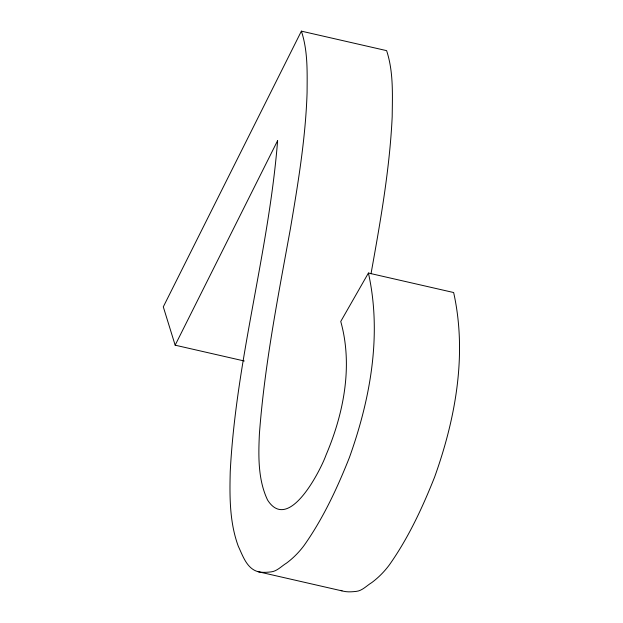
<?xml version="1.0" encoding="UTF-8"?>
<svg xmlns="http://www.w3.org/2000/svg" width="623" height="623" viewBox="0 0 623 623"><rect width="100%" height="100%" fill="white"/><g stroke="black" fill="none" stroke-linecap="round" stroke-linejoin="round"><path stroke-width="0.93" d="M371.012 273.777C380.357 221.796 389.679 169.549 392.186 116.711C392.42 94.634 393.604 71.91 386.61 50.642L301.384 31.15L163.296 306.851L175.156 345.181L244.286 360.997M175.156 345.181L277.624 140.611C268.778 251.778 236.024 359.93 230.245 471.502C229.583 496.523 229.513 522.495 238.313 546.285C242.806 555.693 246.724 568.659 258.117 571.704L343.343 591.196C347.579 592.224 351.995 591.85 356.278 591.383C362.313 590.768 366.729 585.597 371.783 582.583C378.473 577.583 384.399 571.595 389.367 564.882C408.377 537.953 422.363 507.807 434.535 477.273C455.584 418.625 467.328 354.246 453.645 292.53L368.419 273.038L340.75 321.46C353.14 365.81 343.709 413.594 325.969 455.187C321.024 469.181 289.002 533.631 267.586 500.067C257.906 479.671 258.374 456.075 259.394 433.951C264.573 364.876 278.045 296.782 290.396 228.727C298.028 183.621 305.62 138.283 307.084 92.484C307.201 71.972 307.933 50.891 301.384 31.15M258.117 571.704C262.353 572.732 266.769 572.358 271.052 571.891C277.087 571.275 281.503 566.105 286.557 563.091C293.246 558.091 299.172 552.103 304.141 545.39C323.15 518.461 337.136 488.315 349.308 457.78C370.358 399.133 382.101 334.753 368.419 273.038M340.719 590.324L342.019 590.814"/></g></svg>
